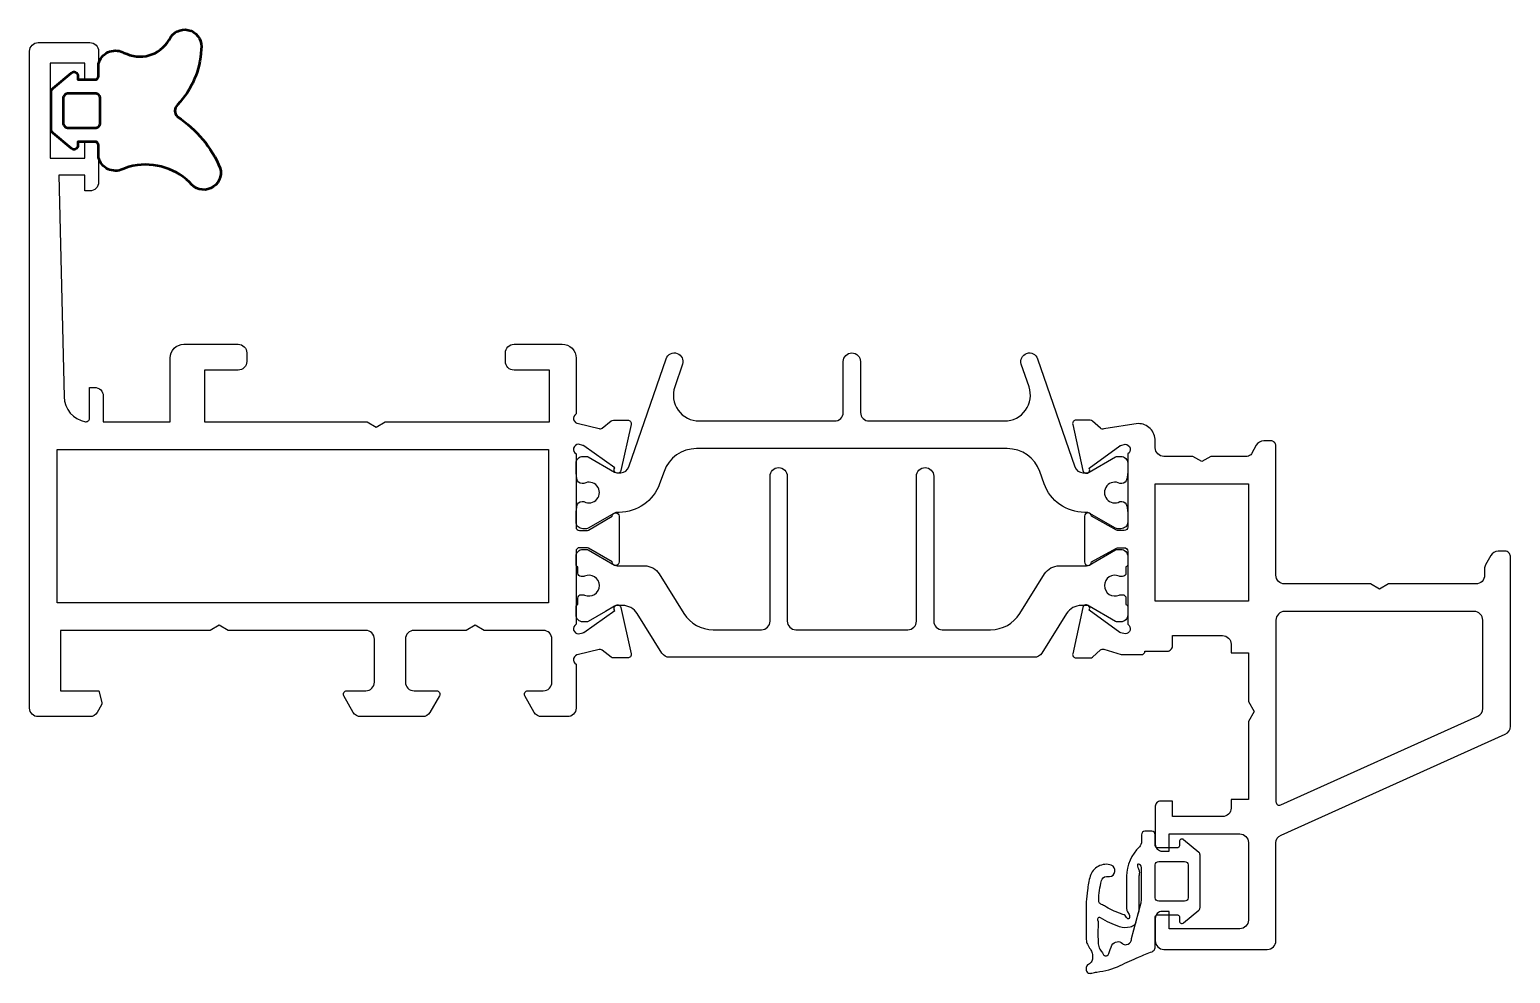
# Model space of a CAD drawing. Header units: millimetres. Extents: x 0 to 85.9, y -1.4 to 53.4.
import ezdxf

# ---------------------------------------------------------------- set-up
doc = ezdxf.new("R2010")
doc.units = ezdxf.units.MM
doc.layers.add('Aluminium', color=4, linetype='Continuous')
doc.layers.add('Rubber', color=1, linetype='Continuous')

msp = doc.modelspace()

# ---------------------------------------------------------------- linework, layer by layer
at = {"layer": 'Aluminium'}
for points in [[(33.942, 19.665, -1.238312), (34.297, 19.828), (34.891, 17.149, -0.479614), (34.699, 16.903), (33.865, 16.903, -0.172618), (33.738, 16.948), (33.212, 17.359, 0.244698), (33.031, 17.392), (31.85, 17.1, 0.767327), (31.7, 16.54), (31.7, 14, -0.414214), (31.2, 13.5), (29.708, 13.5, -0.267949), (29.275, 13.75), (28.727, 14.7, -0.57735), (28.9, 15), (29.8, 15, 0.414214), (30.3, 15.5), (30.3, 18, 0.414214), (29.8, 18.5), (26.37, 18.5), (25.85, 18.8), (25.33, 18.5), (22.299, 18.499, 0.414214), (21.8, 17.999), (21.8, 15.5, 0.414214), (22.3, 15), (23.6, 15, -0.57735), (23.773, 14.7), (23.225, 13.75, -0.267949), (22.792, 13.5), (19.208, 13.5, -0.267949), (18.775, 13.75), (18.227, 14.7, -0.57735), (18.4, 15), (19.5, 15, 0.414214), (20, 15.5), (20, 18, 0.414214), (19.5, 18.5), (11.52, 18.5), (11, 18.8), (10.48, 18.5), (1.8, 18.5), (1.8, 15), (4.014, 15), (4.193, 14.33, -0.198912), (4.173, 14.178), (3.926, 13.75, -0.267949), (3.493, 13.5), (0.5, 13.5, -0.414214), (0, 14), (0, 52.1, -0.414214), (0.5, 52.6), (3.5, 52.6, -0.414214), (4, 52.1), (4, 50.8, -0.414214), (3.6, 50.4), (3.2, 50.4), (3.2, 51.4), (1.2, 51.4), (1.2, 45.9), (3.2, 45.9), (3.2, 46.9), (3.6, 46.9, -0.414214), (4, 46.5), (4, 44.5, -0.414214), (3.5, 44), (3.2, 44), (3.2, 44.9), (1.7, 44.9), (2.001, 32.052, 0.356257), (3.235, 30.611, 0.467488), (3.47, 30.808), (3.47, 32.6), (3.77, 32.6, -0.414214), (4.27, 32.1), (4.27, 30.6), (8.15, 30.6), (8.15, 34.3, -0.414213), (8.95, 35.1), (12.1, 35.1, -0.414214), (12.6, 34.6), (12.6, 34.1, -0.414214), (12.1, 33.6), (10.15, 33.6), (10.15, 30.6), (19.58, 30.6), (20.1, 30.3), (20.62, 30.6), (30.15, 30.6), (30.15, 33.6), (28.1, 33.6, -0.414214), (27.6, 34.1), (27.6, 34.6, -0.414214), (28.1, 35.1), (30.9, 35.1, -0.414214), (31.7, 34.3), (31.7, 31.06, 0.767327), (31.85, 30.5), (33.031, 30.208, 0.244698), (33.212, 30.241), (33.738, 30.652, -0.172618), (33.865, 30.697), (34.699, 30.697, -0.479614), (34.891, 30.451), (34.297, 27.772, -1.238312), (33.942, 27.935), (32.155, 29.21, 0.080897), (32.098, 29.238), (31.85, 29.3, 0.767327), (31.7, 28.74), (31.7, 24.5, 0.414214), (31.9, 24.3), (32.316, 24.3, 0.131652), (32.416, 24.327), (33.8, 25.126, -0.999998), (34.2, 25.126), (34.2, 22.474, -0.999998), (33.8, 22.474), (32.416, 23.273, 0.131652), (32.316, 23.3), (31.9, 23.3, 0.414214), (31.7, 23.1), (31.7, 18.86, 0.767327), (31.85, 18.3), (32.098, 18.362, 0.080897), (32.155, 18.39)], [(85.194, 23.1, 0.272375), (84.757, 22.843), (84.463, 22.313, 0.127458), (84.4, 22.07), (84.4, 21.7, -0.414214), (83.9, 21.2), (78.82, 21.2), (78.3, 20.9), (77.78, 21.2), (72.8, 21.2, -0.414214), (72.3, 21.7), (72.3, 29.2, 0.414214), (72, 29.5), (71.594, 29.5, 0.272375), (71.157, 29.243), (70.886, 28.755, -0.272375), (70.623, 28.6), (68.52, 28.6), (68, 28.3), (67.48, 28.6), (65.8, 28.6, -0.414214), (65.3, 29.1), (65.3, 29.5, 0.414214), (64.3, 30.5), (62.311, 30.19, -0.263193), (62.119, 30.232), (61.662, 30.643, 0.185256), (61.528, 30.695), (60.704, 30.695, 0.479656), (60.509, 30.451), (61.103, 27.772, 1.178332), (61.469, 27.919), (63.244, 29.209, -0.083094), (63.303, 29.238), (63.55, 29.3, -0.767327), (63.7, 28.74), (63.7, 24.5, -0.414214), (63.5, 24.3), (63.151, 24.3, -0.126464), (63.055, 24.325), (61.6, 25.126, 1), (61.2, 25.126), (61.2, 22.474, 1), (61.6, 22.474), (63.055, 23.275, -0.126464), (63.151, 23.3), (63.5, 23.3, -0.414214), (63.7, 23.1), (63.7, 18.86, -0.767327), (63.55, 18.3), (63.303, 18.362, -0.083094), (63.244, 18.391), (61.469, 19.681, 1.178332), (61.103, 19.828), (60.509, 17.149, 0.479656), (60.704, 16.905), (61.528, 16.905, 0.185256), (61.662, 16.957), (62.119, 17.368, -0.263193), (62.311, 17.41), (63.326, 17.1), (63.974, 17.1), (64.5, 17.1, 0.414214), (64.7, 17.3), (66, 17.3, 0.414214), (66.3, 17.6), (66.3, 18.2), (69.2, 18.2, -0.414214), (69.7, 17.7), (69.7, 17.2), (70.7, 17.2), (70.7, 14.378), (71.034, 13.8), (70.7, 13.222), (70.7, 8.7), (69.7, 8.7), (69.7, 8.2, -0.414214), (69.2, 7.7), (66.3, 7.7), (66.3, 8.6), (65.6, 8.6, 0.414214), (65.3, 8.3), (65.3, 6.1, 0.414214), (65.7, 5.7), (66.1, 5.7), (66.1, 6.7), (70.2, 6.7, -0.414214), (70.7, 6.2), (70.7, 1.7, -0.414214), (70.2, 1.2), (66.1, 1.2), (66.1, 2.2), (65.7, 2.2, 0.414214), (65.3, 1.8), (65.3, 0.5, 0.414214), (65.8, 0), (71.8, 0, 0.414214), (72.3, 0.5), (72.3, 6.175, -0.295071), (72.595, 6.631), (85.605, 12.49, 0.295071), (85.9, 12.946), (85.9, 22.8, 0.414214), (85.6, 23.1)], [(72.8, 19.6, 0.414214), (72.3, 19.1), (72.3, 8.563, 0.544317), (72.582, 8.38), (84.005, 13.524, 0.295071), (84.3, 13.98), (84.3, 19.1, 0.414214), (83.8, 19.6)]]:
    msp.add_lwpolyline(points, format="xyb", close=True, dxfattribs=at)
for points in [[(1.6, 20.1), (1.6, 29), (30.1, 29), (30.1, 20.1)], [(65.3, 20.2), (65.3, 27), (70.7, 27), (70.7, 20.2)]]:
    msp.add_lwpolyline(points, close=True, dxfattribs=at)
at = {"layer": 'Rubber', "linetype": 'Continuous', "lineweight": 50}
for points in [[(4, 46.65, 0.414214), (3.8, 46.85), (2.8, 46.85), (2.8, 46.626, -0.63707), (2.43, 46.453), (1.357, 47.353, -0.221695), (1.25, 47.583), (1.25, 49.717, -0.221695), (1.357, 49.947), (2.43, 50.847, -0.63707), (2.8, 50.675), (2.8, 50.45), (3.8, 50.45, 0.414214), (4, 50.65), (4, 51.361, -0.477948), (5.4, 52.041, 0.0417), (5.637, 51.941, 0.402089), (8.186, 52.924, -0.812103), (9.952, 52.198, -0.18185), (8.573, 48.995, 0.408111), (8.579, 48.295, -0.149201), (11.062, 45.308, -0.840975), (9.283, 44.497, 0.261651), (5.762, 45.393), (5.4, 45.26, -0.477948), (4, 45.94)], [(3.8, 47.65, 0.414214), (4.1, 47.95), (4.1, 49.35, 0.414214), (3.8, 49.65), (2.25, 49.65, 0.414214), (1.95, 49.35), (1.95, 47.95, 0.414214), (2.25, 47.65)]]:
    msp.add_lwpolyline(points, format="xyb", close=True, dxfattribs=at)
at = {"layer": 'Rubber'}
for points in [[(61.207, 25.35, -0.317203), (58.851, 27.011), (58.599, 27.721, 0.317203), (56.715, 29.05), (38.685, 29.05, 0.317203), (36.801, 27.721), (36.549, 27.011, -0.317203), (34.193, 25.35), (34.086, 25.35, 0.131652), (33.936, 25.31), (32.406, 24.427, -0.131652), (32.306, 24.4), (32.1, 24.4, -0.414214), (31.7, 24.8), (31.7, 25.382, -0.044632), (31.703, 25.417, 0.012287), (31.749, 25.714, -0.37684), (32.047, 25.975), (32.16, 25.975, 1.69614), (32.16, 27.025), (32.047, 27.025, -0.37684), (31.749, 27.286, 0.012287), (31.703, 27.583, -0.044632), (31.7, 27.618), (31.7, 28.2, -0.414214), (32.1, 28.6), (32.306, 28.6, -0.131652), (32.406, 28.573), (33.936, 27.69, 0.131652), (34.086, 27.65), (34.293, 27.65, 0.320103), (34.766, 27.987), (36.927, 34.263, -1), (37.872, 33.937), (37.425, 32.638, 0.515034), (38.843, 30.65), (46.7, 30.65, 0.414214), (47.2, 31.15), (47.2, 34.1, -1), (48.2, 34.1), (48.2, 31.15, 0.414214), (48.7, 30.65), (56.557, 30.65, 0.515034), (57.975, 32.638), (57.528, 33.937, -1), (58.473, 34.263), (60.634, 27.987, 0.320103), (61.107, 27.65), (61.314, 27.65, 0.131652), (61.464, 27.69), (62.994, 28.573, -0.131652), (63.094, 28.6), (63.3, 28.6, -0.414214), (63.7, 28.2), (63.7, 27.618, -0.044632), (63.697, 27.583, 0.012287), (63.651, 27.286, -0.37684), (63.353, 27.025), (63.24, 27.025, 1.69614), (63.24, 25.975), (63.353, 25.975, -0.37684), (63.651, 25.714, 0.012287), (63.697, 25.417, -0.044632), (63.7, 25.382), (63.7, 24.8, -0.414214), (63.3, 24.4), (63.094, 24.4, -0.131652), (62.994, 24.427), (61.464, 25.31, 0.131652), (61.314, 25.35)], [(32, 21.625, -0.414214), (31.8, 21.825), (31.8, 22.2, -0.414214), (31.7, 22.3), (31.7, 22.8, -0.414214), (32.1, 23.2), (32.307, 23.2, -0.131652), (32.407, 23.173), (33.936, 22.29, 0.131652), (34.086, 22.25), (35.671, 22.25, -0.258618), (36.519, 21.78), (37.955, 19.482, 0.258618), (39.651, 18.542), (42.451, 18.542, 0.414214), (42.951, 19.042), (42.951, 27.45, -1), (43.951, 27.45), (43.951, 19.042, 0.414214), (44.451, 18.542), (50.947, 18.542, 0.414214), (51.447, 19.042), (51.447, 27.45, -1), (52.447, 27.45), (52.447, 19.042, 0.414214), (52.947, 18.542), (55.749, 18.542, 0.258618), (57.445, 19.482), (58.881, 21.78, -0.258618), (59.729, 22.25), (61.314, 22.25, 0.131652), (61.464, 22.29), (62.994, 23.173, -0.131652), (63.094, 23.2), (63.3, 23.2, -0.414214), (63.7, 22.8), (63.7, 22.3, -0.414214), (63.6, 22.2), (63.6, 21.825, -0.414214), (63.4, 21.625), (63.288, 21.625, -0.109552), (63.204, 21.644, 0.548663), (62.35, 21.1, 0.548663), (63.204, 20.556, -0.109552), (63.288, 20.575), (63.4, 20.575, -0.414214), (63.6, 20.375), (63.6, 20, -0.414214), (63.7, 19.9), (63.7, 19.4, -0.414214), (63.3, 19), (63.094, 19, -0.131652), (62.994, 19.027), (61.464, 19.91, 0.131652), (61.314, 19.95), (61.004, 19.95, 0.258618), (60.156, 19.48), (58.717, 17.177, -0.258618), (58.293, 16.942), (37.108, 16.942, -0.258618), (36.684, 17.177), (35.244, 19.48, 0.258618), (34.396, 19.95), (34.086, 19.95, 0.131652), (33.936, 19.91), (33.399, 19.6), (32.407, 19.027, -0.131652), (32.307, 19), (32.1, 19, -0.414214), (31.7, 19.4), (31.7, 19.9, -0.414214), (31.8, 20), (31.8, 20.375, -0.414214), (32, 20.575), (32.112, 20.575, -0.109552), (32.197, 20.556, 0.548663), (33.05, 21.1, 0.548663), (32.197, 21.644, -0.109552), (32.112, 21.625)], [(66.946, 6.365, 0.63707), (66.699, 6.25), (66.699, 6, -0.414214), (66.599, 5.9), (65.399, 5.9, -0.414214), (65.299, 6), (65.299, 6.65, 0.414214), (65.099, 6.85), (64.699, 6.85, 0.414214), (64.499, 6.65), (64.499, 6.265, -0.176327), (64.382, 5.943, 0.207909), (63.64, 4.245), (63.639, 2.353, 0.16407), (63.697, 2.175), (63.79, 2.032, -0.133911), (63.814, 1.912, -0.149412), (63.786, 1.799, -0.302776), (63.703, 1.778, -0.156156), (63.631, 1.842, 0.014426), (63.546, 1.962, 0.177793), (63.427, 2.03, -0.087704), (63.278, 2.075, -0.035566), (62.349, 2.522, -0.0025), (62.137, 2.633, -0.195686), (62.03, 2.76, -0.082311), (62.017, 2.846, -0.050141), (62.176, 3.989, -0.349731), (62.461, 4.227), (62.64, 4.227, 0.805421), (62.749, 4.882, 0.222141), (61.995, 4.812, 0.192219), (61.52, 4.249, 0.028883), (61.364, 3.431, 0.016757), (61.299, 2.753), (61.299, 0.711, 0.034247), (61.312, 0.425, 0.086161), (61.368, 0.294, 0.022832), (61.535, 0.006, -0.054192), (61.635, -0.214, -0.119377), (61.657, -0.573, -0.194696), (61.537, -0.785, -0.059282), (61.418, -0.868, 0.220126), (61.299, -1.051), (61.299, -1.217, 0.255227), (61.423, -1.374, 0.155596), (61.62, -1.377, -0.039888), (61.917, -1.312, 0.087136), (63.266, -0.934, -0.012498), (64.336, -0.445, -0.009783), (65.116, -0.132, 0.251998), (65.299, 0.1), (65.299, 1.9, -0.414214), (65.399, 2), (66.599, 2, -0.414214), (66.699, 1.9), (66.699, 1.65, 0.63707), (66.946, 1.535), (67.828, 2.275, 0.221695), (67.899, 2.429), (67.899, 5.471, 0.221695), (67.828, 5.625)], [(65.299, 3), (65.299, 4.9, -0.414214), (65.499, 5.1), (66.999, 5.1, -0.414214), (67.199, 4.9), (67.199, 3, -0.414214), (66.999, 2.8), (65.499, 2.8, -0.414214)]]:
    msp.add_lwpolyline(points, format="xyb", close=True, dxfattribs=at)
msp.add_lwpolyline([(64.18, 1.572, -0.127497), (64.112, 1.433, -0.104289), (63.849, 1.294, -0.145726), (63.23, 1.317, -0.06315), (62.121, 1.831, 0.098233), (62.052, 1.855, 0.185097), (61.996, 1.84, 0.353394), (61.971, 1.659, -0.131219), (61.986, 1.612, 0.011046), (61.977, 0.708, 0.011443), (61.994, 0.331, 0.120776), (62.089, 0.017, 0.051025), (62.238, -0.199, -0.099426), (62.279, -0.273, 0.155917), (62.336, -0.346), (62.353, -0.357, 0.330052), (62.511, -0.352, 0.248624), (62.597, -0.244, -0.008797), (62.785, 0.242, -0.22449), (63.086, 0.447, -0.253728), (63.389, 0.347, 0.231161), (63.635, 0.278, 0.265239), (63.899, 0.499, 0.042169), (63.928, 0.628), (64.465, 2.634, 0.065543), (64.499, 2.893), (64.499, 4.755, 0.363579), (64.318, 4.951, 0.418693), (64.275, 4.908, 0.075244), (64.292, 4.751, 0.052208), (64.327, 4.668, -0.123461), (64.378, 4.478, -0.059734), (64.362, 4.307, 0.062315), (64.349, 4.186), (64.352, 2.372, -0.074218), (64.317, 2.082)], format="xyb", dxfattribs=at)

doc.saveas('drawing.dxf')
